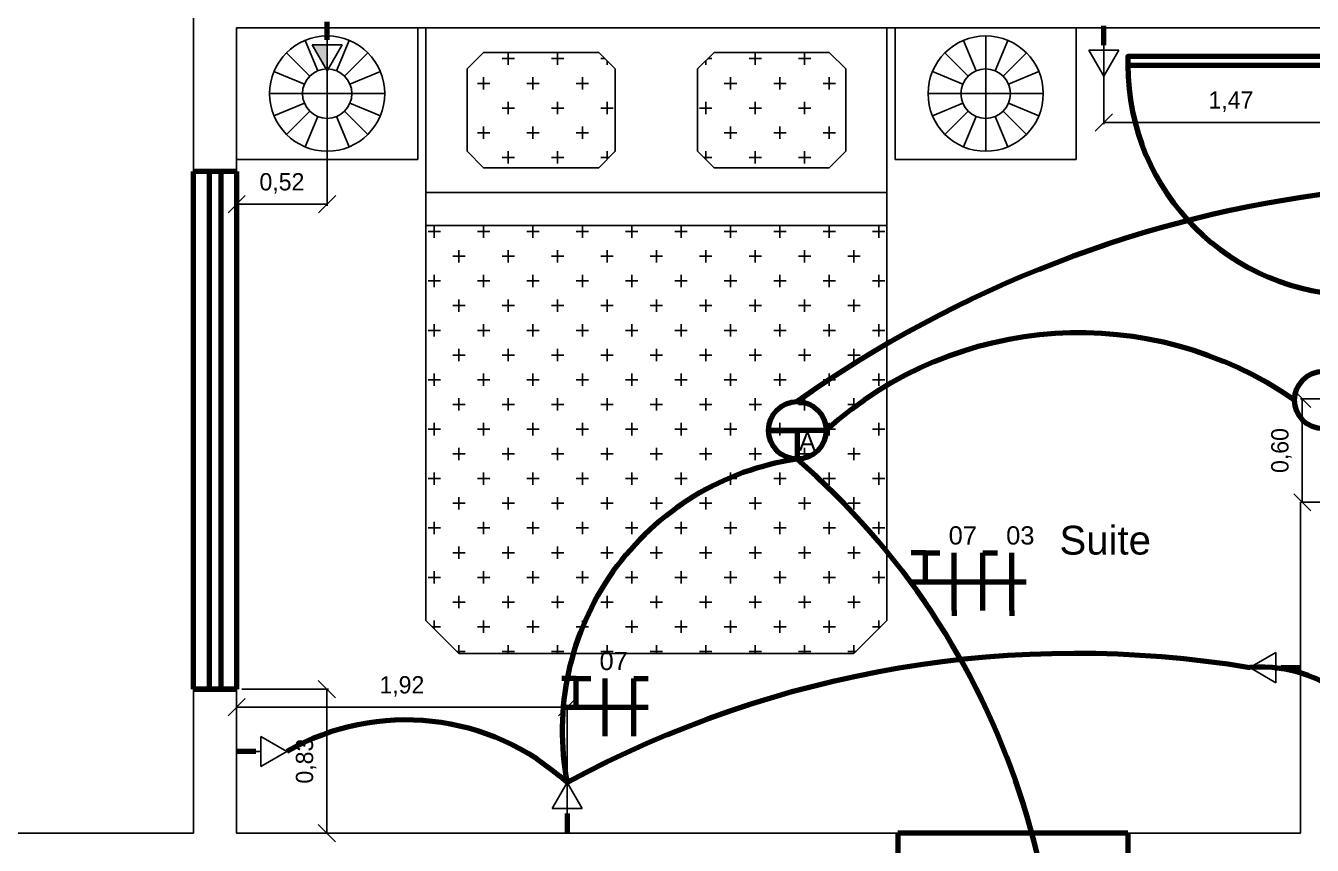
# Model space of a CAD drawing. Header units: millimetres. Extents: x 396 to 499, y 2220 to 2260.
# Drawn here: x 468.06 to 475.52, y 2247.38 to 2252.13 of the extents above; entities that cross this region are included whole.
import ezdxf

# ---------------------------------------------------------------- set-up
doc = ezdxf.new("R2010")
doc.units = ezdxf.units.MM
for name, color, linetype in [('Cotas_', 3, 'Continuous'), ('Elétrica', 1, 'Continuous'), ('Fiação', 6, 'Continuous'), ('Janelas', 5, 'Continuous'), ('LEGENDAS', 7, 'Continuous'), ('MOBILIA', 254, 'Continuous'), ('Paredes', 2, 'Continuous'), ('Portas', 4, 'Continuous'), ('Texto', 3, 'Continuous')]:
    doc.layers.add(name, color=color, linetype=linetype)
doc.styles.add('Annotative', font='txt')
doc.styles.get("Standard").update_dxf_attribs({"font": 'arial.ttf'})
doc.dimstyles.new('Cópia de Cotas internas', dxfattribs={"dimtxt": 0.1, "dimasz": 0.1, "dimexe": 0.01, "dimexo": 0.03, "dimgap": 0.0625, "dimtad": 1, "dimzin": 1, "dimtxsty": 'Annotative', "dimblk": 'OBLIQUE', "dimcen": 2.5, "dimadec": 0, "dimazin": 0, "dimtfac": 1, "dimtmove": 0, "dimatfit": 3, "dimfxl": 1, "dimarcsym": 0})

# ---------------------------------------------------------------- blocks, each defined once
blk = doc.blocks.new('*X0')
at = {"color": 0}
for p, q in [((180, 360), (183.75, 360)), ((181.875, 358.125), (181.875, 361.875)), ((195, 360), (198.75, 360)), ((196.875, 358.125), (196.875, 361.875)), ((210, 360), (213.75, 360)), ((211.875, 358.125), (211.875, 361.875)), ((225, 360), (228.75, 360)), ((226.875, 358.125), (226.875, 361.875)), ((240, 360), (243.75, 360)), ((241.875, 358.125), (241.875, 361.875)), ((255, 360), (258.75, 360)), ((256.875, 358.125), (256.875, 361.875)), ((270, 360), (273.75, 360)), ((271.875, 358.125), (271.875, 361.875)), ((285, 360), (288.75, 360)), ((286.875, 358.125), (286.875, 361.875)), ((300, 360), (302.5, 360)), ((301.875, 358.125), (301.875, 360.625)), ((187.5, 352.5), (191.25, 352.5)), ((189.375, 350.625), (189.375, 354.375)), ((202.5, 352.5), (206.25, 352.5)), ((204.375, 350.625), (204.375, 354.375)), ((217.5, 352.5), (221.25, 352.5)), ((219.375, 350.625), (219.375, 354.375)), ((232.5, 352.5), (236.25, 352.5)), ((234.375, 350.625), (234.375, 354.375)), ((247.5, 352.5), (251.25, 352.5)), ((249.375, 350.625), (249.375, 354.375)), ((262.5, 352.5), (266.25, 352.5)), ((264.375, 350.625), (264.375, 354.375)), ((277.5, 352.5), (281.25, 352.5)), ((279.375, 350.625), (279.375, 354.375)), ((292.5, 352.5), (296.25, 352.5)), ((294.375, 350.625), (294.375, 354.375)), ((307.5, 352.5), (310, 352.5)), ((309.375, 350.625), (309.375, 353.125)), ((135, 345), (138.75, 345)), ((136.875, 343.125), (136.875, 346.875)), ((150, 345), (153.75, 345)), ((151.875, 343.125), (151.875, 346.875)), ((180, 345), (183.75, 345)), ((181.875, 343.125), (181.875, 346.875)), ((195, 345), (198.75, 345)), ((196.875, 343.125), (196.875, 346.875)), ((210, 345), (213.75, 345)), ((211.875, 343.125), (211.875, 346.875)), ((225, 345), (228.75, 345)), ((226.875, 343.125), (226.875, 346.875)), ((240, 345), (243.75, 345)), ((241.875, 343.125), (241.875, 346.875)), ((255, 345), (258.75, 345)), ((256.875, 343.125), (256.875, 346.875)), ((270, 345), (273.75, 345)), ((271.875, 343.125), (271.875, 346.875)), ((285, 345), (288.75, 345)), ((286.875, 343.125), (286.875, 346.875)), ((300, 345), (303.75, 345)), ((301.875, 343.125), (301.875, 346.875)), ((127.5, 337.5), (131.25, 337.5)), ((129.375, 335.625), (129.375, 339.375)), ((142.5, 337.5), (146.25, 337.5)), ((144.375, 335.625), (144.375, 339.375)), ((157.5, 337.5), (161.25, 337.5)), ((159.375, 335.625), (159.375, 339.375)), ((187.5, 337.5), (191.25, 337.5)), ((189.375, 335.625), (189.375, 339.375)), ((202.5, 337.5), (206.25, 337.5)), ((204.375, 335.625), (204.375, 339.375)), ((217.5, 337.5), (221.25, 337.5)), ((219.375, 335.625), (219.375, 339.375)), ((232.5, 337.5), (236.25, 337.5)), ((234.375, 335.625), (234.375, 339.375)), ((247.5, 337.5), (251.25, 337.5)), ((249.375, 335.625), (249.375, 339.375)), ((262.5, 337.5), (266.25, 337.5)), ((264.375, 335.625), (264.375, 339.375)), ((277.5, 337.5), (281.25, 337.5)), ((279.375, 335.625), (279.375, 339.375)), ((292.5, 337.5), (296.25, 337.5)), ((294.375, 335.625), (294.375, 339.375)), ((307.5, 337.5), (310, 337.5)), ((309.375, 335.625), (309.375, 339.375)), ((135, 330), (138.75, 330)), ((136.875, 328.125), (136.875, 331.875)), ((150, 330), (153.75, 330)), ((151.875, 328.125), (151.875, 331.875)), ((180, 330), (183.75, 330)), ((181.875, 328.125), (181.875, 331.875)), ((195, 330), (198.75, 330)), ((196.875, 328.125), (196.875, 331.875)), ((210, 330), (213.75, 330)), ((211.875, 328.125), (211.875, 331.875)), ((225, 330), (228.75, 330)), ((226.875, 328.125), (226.875, 331.875)), ((240, 330), (243.75, 330)), ((241.875, 328.125), (241.875, 331.875)), ((255, 330), (258.75, 330)), ((256.875, 328.125), (256.875, 331.875)), ((270, 330), (273.75, 330)), ((271.875, 328.125), (271.875, 331.875)), ((285, 330), (288.75, 330)), ((286.875, 328.125), (286.875, 331.875)), ((300, 330), (303.75, 330)), ((301.875, 328.125), (301.875, 331.875)), ((129.375, 320.625), (129.375, 324.375)), ((144.375, 320.625), (144.375, 324.375)), ((159.375, 320.625), (159.375, 324.375)), ((189.375, 320.625), (189.375, 324.375)), ((204.375, 320.625), (204.375, 324.375)), ((219.375, 320.625), (219.375, 324.375)), ((234.375, 320.625), (234.375, 324.375)), ((249.375, 320.625), (249.375, 324.375)), ((264.375, 320.625), (264.375, 324.375)), ((279.375, 320.625), (279.375, 324.375)), ((294.375, 320.625), (294.375, 324.375)), ((309.375, 320.625), (309.375, 324.375)), ((127.5, 322.5), (131.25, 322.5)), ((142.5, 322.5), (146.25, 322.5)), ((157.5, 322.5), (161.25, 322.5)), ((187.5, 322.5), (191.25, 322.5)), ((202.5, 322.5), (206.25, 322.5)), ((217.5, 322.5), (221.25, 322.5)), ((232.5, 322.5), (236.25, 322.5)), ((247.5, 322.5), (251.25, 322.5)), ((262.5, 322.5), (266.25, 322.5)), ((277.5, 322.5), (281.25, 322.5)), ((292.5, 322.5), (296.25, 322.5)), ((307.5, 322.5), (310, 322.5)), ((136.875, 313.125), (136.875, 316.875)), ((151.875, 313.125), (151.875, 316.875)), ((181.875, 313.125), (181.875, 316.875)), ((196.875, 313.125), (196.875, 316.875)), ((211.875, 313.125), (211.875, 316.875)), ((226.875, 313.125), (226.875, 316.875)), ((241.875, 313.125), (241.875, 316.875)), ((256.875, 313.125), (256.875, 316.875)), ((271.875, 313.125), (271.875, 316.875)), ((286.875, 313.125), (286.875, 316.875)), ((301.875, 313.125), (301.875, 316.875)), ((135, 315), (138.75, 315)), ((150, 315), (153.75, 315)), ((180, 315), (183.75, 315)), ((195, 315), (198.75, 315)), ((210, 315), (213.75, 315)), ((225, 315), (228.75, 315)), ((240, 315), (243.75, 315)), ((255, 315), (258.75, 315)), ((270, 315), (273.75, 315)), ((285, 315), (288.75, 315)), ((300, 315), (303.75, 315)), ((129.375, 308.125), (129.375, 309.375)), ((144.375, 305.625), (144.375, 309.375)), ((159.375, 306.875), (159.375, 309.375)), ((189.375, 305.625), (189.375, 309.375)), ((204.375, 305.625), (204.375, 309.375)), ((219.375, 305.625), (219.375, 309.375)), ((234.375, 305.625), (234.375, 309.375)), ((249.375, 305.625), (249.375, 309.375)), ((264.375, 305.625), (264.375, 309.375)), ((279.375, 305.625), (279.375, 309.375)), ((294.375, 305.625), (294.375, 309.375)), ((309.375, 305.625), (309.375, 309.375)), ((130, 307.5), (131.25, 307.5)), ((142.5, 307.5), (146.25, 307.5)), ((157.5, 307.5), (160, 307.5)), ((187.5, 307.5), (191.25, 307.5)), ((202.5, 307.5), (206.25, 307.5)), ((217.5, 307.5), (221.25, 307.5)), ((232.5, 307.5), (236.25, 307.5)), ((247.5, 307.5), (251.25, 307.5)), ((262.5, 307.5), (266.25, 307.5)), ((277.5, 307.5), (281.25, 307.5)), ((292.5, 307.5), (296.25, 307.5)), ((307.5, 307.5), (310, 307.5)), ((181.875, 298.125), (181.875, 301.875)), ((196.875, 298.125), (196.875, 301.875)), ((211.875, 298.125), (211.875, 301.875)), ((226.875, 298.125), (226.875, 301.875)), ((241.875, 298.125), (241.875, 301.875)), ((256.875, 298.125), (256.875, 301.875)), ((271.875, 298.125), (271.875, 301.875)), ((286.875, 298.125), (286.875, 301.875)), ((301.875, 298.125), (301.875, 301.875)), ((180, 300), (183.75, 300)), ((195, 300), (198.75, 300)), ((210, 300), (213.75, 300)), ((225, 300), (228.75, 300)), ((240, 300), (243.75, 300)), ((255, 300), (258.75, 300)), ((270, 300), (273.75, 300)), ((285, 300), (288.75, 300)), ((300, 300), (303.75, 300)), ((189.375, 290.625), (189.375, 294.375)), ((204.375, 290.625), (204.375, 294.375)), ((219.375, 290.625), (219.375, 294.375)), ((234.375, 290.625), (234.375, 294.375)), ((249.375, 290.625), (249.375, 294.375)), ((264.375, 290.625), (264.375, 294.375)), ((279.375, 290.625), (279.375, 294.375)), ((294.375, 290.625), (294.375, 294.375)), ((309.375, 290.625), (309.375, 294.375)), ((187.5, 292.5), (191.25, 292.5)), ((202.5, 292.5), (206.25, 292.5)), ((217.5, 292.5), (221.25, 292.5)), ((232.5, 292.5), (236.25, 292.5)), ((247.5, 292.5), (251.25, 292.5)), ((262.5, 292.5), (266.25, 292.5)), ((277.5, 292.5), (281.25, 292.5)), ((292.5, 292.5), (296.25, 292.5)), ((307.5, 292.5), (310, 292.5)), ((181.875, 283.125), (181.875, 286.875)), ((196.875, 283.125), (196.875, 286.875)), ((211.875, 283.125), (211.875, 286.875)), ((226.875, 283.125), (226.875, 286.875)), ((241.875, 283.125), (241.875, 286.875)), ((256.875, 283.125), (256.875, 286.875)), ((271.875, 283.125), (271.875, 286.875)), ((286.875, 283.125), (286.875, 286.875)), ((301.875, 283.125), (301.875, 286.875)), ((180, 285), (183.75, 285)), ((195, 285), (198.75, 285)), ((210, 285), (213.75, 285)), ((225, 285), (228.75, 285)), ((240, 285), (243.75, 285)), ((255, 285), (258.75, 285)), ((270, 285), (273.75, 285)), ((285, 285), (288.75, 285)), ((300, 285), (303.75, 285)), ((130, 277.5), (131.25, 277.5)), ((142.5, 277.5), (146.25, 277.5)), ((144.375, 275.625), (144.375, 279.375)), ((157.5, 277.5), (160, 277.5)), ((159.375, 275.625), (159.375, 278.125)), ((187.5, 277.5), (191.25, 277.5)), ((189.375, 275.625), (189.375, 279.375)), ((202.5, 277.5), (206.25, 277.5)), ((204.375, 275.625), (204.375, 279.375)), ((217.5, 277.5), (221.25, 277.5)), ((219.375, 275.625), (219.375, 279.375)), ((232.5, 277.5), (236.25, 277.5)), ((234.375, 275.625), (234.375, 279.375)), ((247.5, 277.5), (251.25, 277.5)), ((249.375, 275.625), (249.375, 279.375)), ((262.5, 277.5), (266.25, 277.5)), ((264.375, 275.625), (264.375, 279.375)), ((277.5, 277.5), (281.25, 277.5)), ((279.375, 275.625), (279.375, 279.375)), ((292.5, 277.5), (296.25, 277.5)), ((294.375, 275.625), (294.375, 279.375)), ((307.5, 277.5), (310, 277.5)), ((309.375, 275.625), (309.375, 279.375)), ((129.375, 275.625), (129.375, 276.875)), ((135, 270), (138.75, 270)), ((136.875, 268.125), (136.875, 271.875)), ((150, 270), (153.75, 270)), ((151.875, 268.125), (151.875, 271.875)), ((180, 270), (183.75, 270)), ((181.875, 268.125), (181.875, 271.875)), ((195, 270), (198.75, 270)), ((196.875, 268.125), (196.875, 271.875)), ((210, 270), (213.75, 270)), ((211.875, 268.125), (211.875, 271.875)), ((225, 270), (228.75, 270)), ((226.875, 268.125), (226.875, 271.875)), ((240, 270), (243.75, 270)), ((241.875, 268.125), (241.875, 271.875)), ((255, 270), (258.75, 270)), ((256.875, 268.125), (256.875, 271.875)), ((270, 270), (273.75, 270)), ((271.875, 268.125), (271.875, 271.875)), ((285, 270), (288.75, 270)), ((286.875, 268.125), (286.875, 271.875)), ((300, 270), (303.75, 270)), ((301.875, 268.125), (301.875, 271.875)), ((127.5, 262.5), (131.25, 262.5)), ((129.375, 260.625), (129.375, 264.375)), ((142.5, 262.5), (146.25, 262.5)), ((144.375, 260.625), (144.375, 264.375)), ((157.5, 262.5), (161.25, 262.5)), ((159.375, 260.625), (159.375, 264.375)), ((187.5, 262.5), (191.25, 262.5)), ((189.375, 260.625), (189.375, 264.375)), ((202.5, 262.5), (206.25, 262.5)), ((204.375, 260.625), (204.375, 264.375)), ((217.5, 262.5), (221.25, 262.5)), ((219.375, 260.625), (219.375, 264.375)), ((232.5, 262.5), (236.25, 262.5)), ((234.375, 260.625), (234.375, 264.375)), ((247.5, 262.5), (251.25, 262.5)), ((249.375, 260.625), (249.375, 264.375)), ((262.5, 262.5), (266.25, 262.5)), ((264.375, 260.625), (264.375, 264.375)), ((277.5, 262.5), (281.25, 262.5)), ((279.375, 260.625), (279.375, 264.375)), ((292.5, 262.5), (296.25, 262.5)), ((294.375, 260.625), (294.375, 264.375)), ((307.5, 262.5), (310, 262.5)), ((309.375, 260.625), (309.375, 264.375)), ((135, 255), (138.75, 255)), ((136.875, 253.125), (136.875, 256.875)), ((150, 255), (153.75, 255)), ((151.875, 253.125), (151.875, 256.875)), ((180, 255), (183.75, 255)), ((181.875, 253.125), (181.875, 256.875)), ((195, 255), (198.75, 255)), ((196.875, 253.125), (196.875, 256.875)), ((210, 255), (213.75, 255)), ((211.875, 253.125), (211.875, 256.875)), ((225, 255), (228.75, 255)), ((226.875, 253.125), (226.875, 256.875)), ((240, 255), (243.75, 255)), ((241.875, 253.125), (241.875, 256.875)), ((255, 255), (258.75, 255)), ((256.875, 253.125), (256.875, 256.875)), ((270, 255), (273.75, 255)), ((271.875, 253.125), (271.875, 256.875)), ((285, 255), (288.75, 255)), ((286.875, 253.125), (286.875, 256.875)), ((300, 255), (303.75, 255)), ((301.875, 253.125), (301.875, 256.875)), ((127.5, 247.5), (131.25, 247.5)), ((129.375, 245.625), (129.375, 249.375)), ((142.5, 247.5), (146.25, 247.5)), ((144.375, 245.625), (144.375, 249.375)), ((157.5, 247.5), (161.25, 247.5)), ((159.375, 245.625), (159.375, 249.375)), ((187.5, 247.5), (191.25, 247.5)), ((189.375, 245.625), (189.375, 249.375)), ((202.5, 247.5), (206.25, 247.5)), ((204.375, 245.625), (204.375, 249.375)), ((217.5, 247.5), (221.25, 247.5)), ((219.375, 245.625), (219.375, 249.375)), ((232.5, 247.5), (236.25, 247.5)), ((234.375, 245.625), (234.375, 249.375)), ((247.5, 247.5), (251.25, 247.5)), ((249.375, 245.625), (249.375, 249.375)), ((262.5, 247.5), (266.25, 247.5)), ((264.375, 245.625), (264.375, 249.375)), ((277.5, 247.5), (281.25, 247.5)), ((279.375, 245.625), (279.375, 249.375)), ((292.5, 247.5), (296.25, 247.5)), ((294.375, 245.625), (294.375, 249.375)), ((307.5, 247.5), (310, 247.5)), ((309.375, 245.625), (309.375, 249.375)), ((135, 240), (138.75, 240)), ((136.875, 238.125), (136.875, 241.875)), ((150, 240), (153.75, 240)), ((151.875, 238.125), (151.875, 241.875)), ((180, 240), (183.75, 240)), ((181.875, 238.125), (181.875, 241.875)), ((195, 240), (198.75, 240)), ((196.875, 238.125), (196.875, 241.875)), ((210, 240), (213.75, 240)), ((211.875, 238.125), (211.875, 241.875)), ((225, 240), (228.75, 240)), ((226.875, 238.125), (226.875, 241.875)), ((240, 240), (243.75, 240)), ((241.875, 238.125), (241.875, 241.875)), ((255, 240), (258.75, 240)), ((256.875, 238.125), (256.875, 241.875)), ((270, 240), (273.75, 240)), ((271.875, 238.125), (271.875, 241.875)), ((285, 240), (288.75, 240)), ((286.875, 238.125), (286.875, 241.875)), ((300, 240), (303.75, 240)), ((301.875, 238.125), (301.875, 241.875)), ((187.5, 232.5), (191.25, 232.5)), ((189.375, 230.625), (189.375, 234.375)), ((202.5, 232.5), (206.25, 232.5)), ((204.375, 230.625), (204.375, 234.375)), ((217.5, 232.5), (221.25, 232.5)), ((219.375, 230.625), (219.375, 234.375)), ((232.5, 232.5), (236.25, 232.5)), ((234.375, 230.625), (234.375, 234.375)), ((247.5, 232.5), (251.25, 232.5)), ((249.375, 230.625), (249.375, 234.375)), ((262.5, 232.5), (266.25, 232.5)), ((264.375, 230.625), (264.375, 234.375)), ((277.5, 232.5), (281.25, 232.5)), ((279.375, 230.625), (279.375, 234.375)), ((292.5, 232.5), (296.25, 232.5)), ((294.375, 230.625), (294.375, 234.375)), ((307.5, 232.5), (310, 232.5)), ((309.375, 231.875), (309.375, 234.375)), ((181.875, 223.125), (181.875, 226.875)), ((196.875, 223.125), (196.875, 226.875)), ((211.875, 223.125), (211.875, 226.875)), ((226.875, 223.125), (226.875, 226.875)), ((241.875, 223.125), (241.875, 226.875)), ((256.875, 223.125), (256.875, 226.875)), ((271.875, 223.125), (271.875, 226.875)), ((286.875, 223.125), (286.875, 226.875)), ((301.875, 224.375), (301.875, 226.875)), ((180, 225), (183.75, 225)), ((195, 225), (198.75, 225)), ((210, 225), (213.75, 225)), ((225, 225), (228.75, 225)), ((240, 225), (243.75, 225)), ((255, 225), (258.75, 225)), ((270, 225), (273.75, 225)), ((285, 225), (288.75, 225)), ((300, 225), (302.5, 225))]:
    blk.add_line(p, q, dxfattribs=at)
blk = doc.blocks.new('A$Cd86006e1')
at = {"layer": 'MOBILIA'}
for p, q in [((40, 255), (0, 255)), ((0, 255), (0, 200)), ((40, 200), (40, 255)), ((17.13, 234.43), (13.3, 243.67)), ((20, 235), (20, 245)), ((22.87, 234.43), (26.7, 243.67)), ((14.7, 232.8), (7.63, 239.87)), ((25.3, 232.8), (32.37, 239.87)), ((20, 235), (20, 220)), ((13.07, 230.37), (3.83, 234.2)), ((26.93, 230.37), (36.17, 234.2)), ((12.5, 227.5), (2.5, 227.5)), ((12.5, 227.5), (27.5, 227.5)), ((27.5, 227.5), (37.5, 227.5)), ((13.07, 224.63), (3.83, 220.8)), ((26.93, 224.63), (36.17, 220.8)), ((14.7, 222.2), (7.63, 215.13)), ((17.13, 220.57), (13.3, 211.33)), ((20, 220), (20, 210)), ((22.87, 220.57), (26.7, 211.33)), ((25.3, 222.2), (32.37, 215.13)), ((0, 200), (40, 200)), ((0, 197.5), (0, 57.5)), ((0, 197.5), (60, 197.5)), ((50, 57.5), (50, 197.5)), ((60, 57.5), (60, 197.5)), ((60, 197.5), (180, 197.5)), ((190, 187.5), (180, 197.5)), ((190, 67.5), (190, 187.5)), ((180, 57.5), (190, 67.5)), ((60, 57.5), (0, 57.5)), ((0, 55), (0, 0)), ((40, 55), (0, 55)), ((40, 0), (40, 55)), ((180, 57.5), (60, 57.5)), ((17.13, 34.43), (13.3, 43.67)), ((20, 35), (20, 45)), ((22.87, 34.43), (26.7, 43.67)), ((14.7, 32.8), (7.63, 39.87)), ((25.3, 32.8), (32.37, 39.87)), ((13.07, 30.37), (3.83, 34.2)), ((20, 35), (20, 20)), ((26.93, 30.37), (36.17, 34.2)), ((12.5, 27.5), (2.5, 27.5)), ((12.5, 27.5), (27.5, 27.5)), ((27.5, 27.5), (37.5, 27.5)), ((13.07, 24.63), (3.83, 20.8)), ((26.93, 24.63), (36.17, 20.8)), ((14.7, 22.2), (7.63, 15.13)), ((17.13, 20.57), (13.3, 11.33)), ((20, 20), (20, 10)), ((22.87, 20.57), (26.7, 11.33)), ((25.3, 22.2), (32.37, 15.13)), ((0, 0), (40, 0))]:
    blk.add_line(p, q, dxfattribs=at)
for points in [[(7.5, 180), (7.5, 145), (12.5, 140), (37.5, 140), (42.5, 145), (42.5, 180), (37.5, 185), (12.5, 185)], [(7.5, 110), (7.5, 75), (12.5, 70), (37.5, 70), (42.5, 75), (42.5, 110), (37.5, 115), (12.5, 115)]]:
    blk.add_lwpolyline(points, close=True, dxfattribs=at)
for centre, radius in [((20, 227.5), 17.5), ((20, 227.5), 7.5), ((20, 27.5), 17.5), ((20, 27.5), 7.5)]:
    blk.add_circle(centre, radius, dxfattribs=at)
blk.add_blockref('*X0', (-120, -165), dxfattribs=at)
blk = doc.blocks.new('A$C8be09573')
at = {"layer": 'LEGENDAS', "color": 1}
for p, q in [((0, 0.108), (-0.0523, 0.0174)), ((-0.0523, 0.0174), (0, 0.108)), ((0, 0.108), (-0.0523, 0.0174)), ((0.0523, 0.0174), (0, 0.108)), ((-0.0523, 0.0174), (0.0523, 0.0174)), ((0, 0.0174), (0, 0))]:
    blk.add_line(p, q, dxfattribs=at)
blk = doc.blocks.new('A$Cccb36292')
at = {"layer": 'LEGENDAS', "color": 1}
for p, q in [((0, 0.108), (-0.0523, 0.0174)), ((0, 0.108), (-0.0523, 0.0174)), ((-0.0523, 0.0174), (0, 0.108)), ((0.0523, 0.0174), (0, 0.108)), ((0, 0.0174), (0, 0.108)), ((-0.0523, 0.0174), (0.0523, 0.0174)), ((0, 0.0174), (0, 0))]:
    blk.add_line(p, q, dxfattribs=at)
blk.add_solid([(0, 0.0174), (0.0523, 0.0174), (0, 0.108)], dxfattribs=at)
blk = doc.blocks.new('_Oblique')
at = {"color": 0, "linetype": 'ByBlock', "lineweight": -2}
blk.add_line((-0.5, -0.5), (0.5, 0.5), dxfattribs=at)
blk = doc.blocks.new('*D77')
at = {"layer": 'Cotas_', "color": 0, "lineweight": -2, "ltscale": 0.1, "transparency": 16777216}
for p, q in [((475.7564, 2249.9634), (475.4541, 2249.9634)), ((475.4641, 2249.3634), (475.4641, 2249.9634)), ((475.7564, 2249.3634), (475.4541, 2249.3634))]:
    blk.add_line(p, q, dxfattribs=at)
at = {"layer": 'Defpoints', "color": 0, "lineweight": 100, "ltscale": 0.1, "transparency": 16777216}
for p in [(475.4641, 2249.9634), (475.7864, 2249.9634), (475.7864, 2249.3634)]:
    blk.add_point(p, dxfattribs=at)
at = {"layer": 'Cotas_', "color": 0, "lineweight": -2, "ltscale": 0.1, "transparency": 16777216, "xscale": 0.1, "yscale": 0.1, "zscale": 0.1}
for p, rotation in [((475.4641, 2249.9634), 90), ((475.4641, 2249.3634), 270)]:
    blk.add_blockref('_Oblique', p, dxfattribs=dict(at, rotation=rotation))
at = {"layer": 'Cotas_', "color": 0, "lineweight": 100, "ltscale": 0.1, "transparency": 16777216, "insert": (475.3432, 2249.6634), "char_height": 0.1, "attachment_point": 5, "rotation": 90, "style": 'Annotative'}
blk.add_mtext('0,60', dxfattribs=at)
blk = doc.blocks.new('*D78')
at = {"layer": 'Cotas_', "color": 0, "lineweight": -2, "ltscale": 0.1, "transparency": 16777216}
for p, q in [((469.2864, 2247.4767), (469.2864, 2248.1856)), ((469.2864, 2248.1756), (471.2022, 2248.1756)), ((471.2022, 2247.4767), (471.2022, 2248.1856))]:
    blk.add_line(p, q, dxfattribs=at)
at = {"layer": 'Defpoints', "color": 0, "lineweight": 100, "ltscale": 0.1, "transparency": 16777216}
for p in [(471.2022, 2248.1756), (469.2864, 2247.4467), (471.2022, 2247.4467)]:
    blk.add_point(p, dxfattribs=at)
at = {"layer": 'Cotas_', "color": 0, "lineweight": -2, "ltscale": 0.1, "transparency": 16777216, "xscale": 0.1, "yscale": 0.1, "zscale": 0.1, "rotation": 180}
blk.add_blockref('_Oblique', (469.2864, 2248.1756), dxfattribs=at)
at = {"layer": 'Cotas_', "color": 0, "lineweight": -2, "ltscale": 0.1, "transparency": 16777216, "xscale": 0.1, "yscale": 0.1, "zscale": 0.1}
blk.add_blockref('_Oblique', (471.2022, 2248.1756), dxfattribs=at)
at = {"layer": 'Cotas_', "color": 0, "lineweight": 100, "ltscale": 0.1, "transparency": 16777216, "insert": (470.2443, 2248.2964), "char_height": 0.1, "attachment_point": 5, "style": 'Annotative'}
blk.add_mtext('1,92', dxfattribs=at)
blk = doc.blocks.new('*D79')
at = {"layer": 'Cotas_', "color": 0, "lineweight": -2, "ltscale": 0.1, "transparency": 16777216}
for p, q in [((469.3164, 2248.2801), (469.8197, 2248.2801)), ((469.8097, 2247.4467), (469.8097, 2248.2801)), ((469.3164, 2247.4467), (469.8197, 2247.4467))]:
    blk.add_line(p, q, dxfattribs=at)
at = {"layer": 'Defpoints', "color": 0, "lineweight": 100, "ltscale": 0.1, "transparency": 16777216}
for p in [(469.2864, 2248.2801), (469.8097, 2248.2801), (469.2864, 2247.4467)]:
    blk.add_point(p, dxfattribs=at)
at = {"layer": 'Cotas_', "color": 0, "lineweight": -2, "ltscale": 0.1, "transparency": 16777216, "xscale": 0.1, "yscale": 0.1, "zscale": 0.1}
for p, rotation in [((469.8097, 2248.2801), 90), ((469.8097, 2247.4467), 270)]:
    blk.add_blockref('_Oblique', p, dxfattribs=dict(at, rotation=rotation))
at = {"layer": 'Cotas_', "color": 0, "lineweight": 100, "ltscale": 0.1, "transparency": 16777216, "insert": (469.6889, 2247.8634), "char_height": 0.1, "attachment_point": 5, "rotation": 90, "style": 'Annotative'}
blk.add_mtext('0,83', dxfattribs=at)
blk = doc.blocks.new('*D115')
at = {"layer": 'Cotas_', "color": 0, "lineweight": -2, "ltscale": 0.1, "transparency": 16777216}
for p, q in [((474.3138, 2252.0834), (474.3138, 2251.5542)), ((475.7864, 2252.0834), (475.7864, 2251.5542)), ((475.7864, 2251.5642), (474.3138, 2251.5642))]:
    blk.add_line(p, q, dxfattribs=at)
at = {"layer": 'Defpoints', "color": 0, "lineweight": 100, "ltscale": 0.1, "transparency": 16777216}
for p in [(474.3138, 2252.1134), (475.7864, 2252.1134), (474.3138, 2251.5642)]:
    blk.add_point(p, dxfattribs=at)
at = {"layer": 'Cotas_', "color": 0, "lineweight": -2, "ltscale": 0.1, "transparency": 16777216, "xscale": 0.1, "yscale": 0.1, "zscale": 0.1, "rotation": 180}
blk.add_blockref('_Oblique', (474.3138, 2251.5642), dxfattribs=at)
at = {"layer": 'Cotas_', "color": 0, "lineweight": -2, "ltscale": 0.1, "transparency": 16777216, "xscale": 0.1, "yscale": 0.1, "zscale": 0.1}
blk.add_blockref('_Oblique', (475.7864, 2251.5642), dxfattribs=at)
at = {"layer": 'Cotas_', "color": 0, "lineweight": 100, "ltscale": 0.1, "transparency": 16777216, "insert": (475.0501, 2251.6851), "char_height": 0.1, "attachment_point": 5, "style": 'Annotative'}
blk.add_mtext('1,47', dxfattribs=at)
blk = doc.blocks.new('*D116')
at = {"layer": 'Cotas_', "color": 0, "lineweight": -2, "ltscale": 0.1, "transparency": 16777216}
for p, q in [((469.2864, 2252.0834), (469.2864, 2251.0806)), ((469.8113, 2252.0662), (469.8113, 2251.0806)), ((469.2864, 2251.0906), (469.8113, 2251.0906))]:
    blk.add_line(p, q, dxfattribs=at)
at = {"layer": 'Defpoints', "color": 0, "lineweight": 100, "ltscale": 0.1, "transparency": 16777216}
for p in [(469.2864, 2252.1134), (469.8113, 2252.0962), (469.8113, 2251.0906)]:
    blk.add_point(p, dxfattribs=at)
at = {"layer": 'Cotas_', "color": 0, "lineweight": -2, "ltscale": 0.1, "transparency": 16777216, "xscale": 0.1, "yscale": 0.1, "zscale": 0.1, "rotation": 180}
blk.add_blockref('_Oblique', (469.2864, 2251.0906), dxfattribs=at)
at = {"layer": 'Cotas_', "color": 0, "lineweight": -2, "ltscale": 0.1, "transparency": 16777216, "xscale": 0.1, "yscale": 0.1, "zscale": 0.1}
blk.add_blockref('_Oblique', (469.8113, 2251.0906), dxfattribs=at)
at = {"layer": 'Cotas_', "color": 0, "lineweight": 100, "ltscale": 0.1, "transparency": 16777216, "insert": (469.5489, 2251.2115), "char_height": 0.1, "attachment_point": 5, "style": 'Annotative'}
blk.add_mtext('0,52', dxfattribs=at)

msp = doc.modelspace()

# ---------------------------------------------------------------- linework, layer by layer
at = {"layer": 'Elétrica', "lineweight": 100, "ltscale": 0.1}
for p, q in [((469.8113, 2252.0439), (469.8113, 2252.1484)), ((474.3138, 2252.0129), (474.3138, 2252.1251)), ((472.7031, 2249.7801), (472.3698, 2249.7801)), ((472.3698, 2249.7801), (472.5364, 2249.7801)), ((472.5364, 2249.7801), (472.5364, 2249.6134)), ((475.34, 2248.4051), (475.4522, 2248.4051)), ((469.3978, 2247.9192), (469.2856, 2247.9192)), ((471.2022, 2247.559), (471.2022, 2247.4467))]:
    msp.add_line(p, q, dxfattribs=at)
for centre in [(475.586, 2249.9557), (472.5364, 2249.7801)]:
    msp.add_circle(centre, 0.1667, dxfattribs=at)
for centre, radius, start, end in [((476.4986, 2244.3628), 6.8468, 68.61875, 125.35823), ((474.1721, 2248.1545), 2.191, 55.29874, 132.10189), ((472.7635, 2248.0397), 1.59, 98.21048, 190.90305), ((469.6454, 2246.2886), 4.406, 347.87838, 48.99151), ((474.1524, 2242.3006), 6.187, 80.62771, 118.47896), ((475.2291, 2247.636), 0.7722, 352.90656, 95.13606), ((470.2665, 2246.7162), 1.3862, 47.54596, 119.78962)]:
    msp.add_arc(centre, radius, start, end, dxfattribs=at)
at = {"layer": 'Fiação', "lineweight": 100, "ltscale": 0.1}
for p, q in [((473.2796, 2249.0699), (473.1963, 2249.0699)), ((473.2796, 2248.9032), (473.2796, 2249.0699)), ((473.2796, 2249.0699), (473.3629, 2249.0699)), ((473.4463, 2248.9032), (473.4463, 2249.0699)), ((473.6129, 2248.9032), (473.6129, 2249.0699)), ((473.6129, 2249.0699), (473.6963, 2249.0699)), ((473.7796, 2248.9032), (473.7796, 2249.0699)), ((473.1963, 2248.9032), (473.3629, 2248.9032)), ((473.3629, 2248.9032), (473.5296, 2248.9032)), ((473.4463, 2248.7366), (473.4463, 2248.9032)), ((473.5296, 2248.9032), (473.6963, 2248.9032)), ((473.6129, 2248.7366), (473.6129, 2248.9032)), ((473.6963, 2248.9032), (473.8629, 2248.9032)), ((473.7796, 2248.7366), (473.7796, 2248.9032)), ((473.4463, 2248.7366), (473.4463, 2248.7045)), ((473.7796, 2248.7366), (473.7796, 2248.7045)), ((471.2556, 2248.3423), (471.1723, 2248.3423)), ((471.2556, 2248.1756), (471.2556, 2248.3423)), ((471.2556, 2248.3423), (471.339, 2248.3423)), ((471.4223, 2248.1756), (471.4223, 2248.3423)), ((471.589, 2248.1756), (471.589, 2248.3423)), ((471.589, 2248.3423), (471.6723, 2248.3423)), ((471.1723, 2248.1756), (471.339, 2248.1756)), ((471.339, 2248.1756), (471.5056, 2248.1756)), ((471.4223, 2248.0089), (471.4223, 2248.1756)), ((471.5056, 2248.1756), (471.6723, 2248.1756)), ((471.589, 2248.0089), (471.589, 2248.1756))]:
    msp.add_line(p, q, dxfattribs=at)
at = {"layer": 'Janelas', "lineweight": 100, "ltscale": 0.1}
for p, q in [((469.0364, 2248.2801), (469.0364, 2251.2801)), ((469.1281, 2251.2801), (469.1281, 2248.2801)), ((469.1948, 2251.2801), (469.1948, 2248.2801)), ((469.2864, 2251.2801), (469.2864, 2248.2801)), ((469.2864, 2248.2801), (469.0364, 2248.2801))]:
    msp.add_line(p, q, dxfattribs=at)
at = {"layer": 'Janelas', "lineweight": 100, "ltscale": 0.05}
msp.add_line((469.2864, 2251.2801), (469.0364, 2251.2801), dxfattribs=at)
at = {"layer": 'Paredes'}
for p, q in [((469.0364, 2252.3634), (469.0364, 2251.2801)), ((475.7864, 2252.1134), (469.2864, 2252.1134)), ((469.2864, 2252.1134), (469.2864, 2251.2801)), ((475.4531, 2249.3634), (475.4531, 2247.4467)), ((475.7864, 2249.3634), (475.4531, 2249.3634)), ((469.0364, 2248.2801), (469.0364, 2247.4467)), ((469.2864, 2248.2801), (469.2864, 2247.4467)), ((469.0364, 2247.4467), (467.9531, 2247.4467)), ((473.1198, 2247.4467), (469.2864, 2247.4467)), ((475.4531, 2247.4467), (474.4531, 2247.4467))]:
    msp.add_line(p, q, dxfattribs=at)
at = {"layer": 'Paredes', "lineweight": 100, "ltscale": 0.1}
for points in [[(469.0364, 2248.2801), (469.2864, 2248.2801)], [(473.1198, 2247.4467), (473.1198, 2247.1967)]]:
    msp.add_lwpolyline(points, dxfattribs=at)
at = {"layer": 'Portas', "lineweight": 100, "ltscale": 0.1}
for p, q in [((474.4531, 2247.4467), (473.1198, 2247.4467)), ((473.1198, 2247.4467), (473.1198, 2247.1967))]:
    msp.add_line(p, q, dxfattribs=at)
msp.add_lwpolyline([(475.7864, 2251.9467), (474.4531, 2251.9467), (474.4531, 2251.8967), (475.7864, 2251.8967)], close=True, dxfattribs=at)
msp.add_lwpolyline([(474.4531, 2247.4467), (474.4531, 2247.1967)], dxfattribs=at)
msp.add_arc((475.7864, 2251.8967), 1.3333, 180, 270, dxfattribs=at)

# ---------------------------------------------------------------- block references
at = {"lineweight": 100, "ltscale": 0.1, "xscale": -0.01908664013104248, "yscale": 0.01908664013104248, "zscale": 0.01908664013104248, "rotation": 90.00000000000567}
msp.add_blockref('A$Cd86006e1', (474.1535, 2252.1134), dxfattribs=at)
at = {"layer": 'Fiação', "lineweight": 100, "ltscale": 0.1, "xscale": 1.666666666666667, "yscale": 1.666666666666667, "zscale": 1.666666666666667}
for name, p, rotation in [('A$Cccb36292', (469.8113, 2252.0439), 180), ('A$C8be09573', (474.3138, 2252.0129), 180), ('A$C8be09573', (475.34, 2248.4051), 89.99999999999999), ('A$C8be09573', (469.3978, 2247.9192), 270)]:
    msp.add_blockref(name, p, dxfattribs=dict(at, rotation=rotation))
msp.add_blockref('A$C8be09573', (471.2022, 2247.559), dxfattribs=at)

# ---------------------------------------------------------------- texts
at = {"layer": 'Fiação', "lineweight": 100, "ltscale": 0.1, "attachment_point": 1}
for s, insert, char_height in [('A', (472.5456, 2249.7682), 0.1056), ('07', (473.4141, 2249.2244), 0.10563), ('03', (473.7474, 2249.2244), 0.10563), ('07', (471.3901, 2248.4967), 0.10563)]:
    msp.add_mtext_dynamic_manual_height_columns(s, width=0.009242, gutter_width=0.5281, heights=[0], dxfattribs=dict(at, insert=insert, char_height=char_height))
at = {"layer": 'Texto', "lineweight": 100, "ltscale": 0.05, "insert": (474.0564, 2249.2272), "char_height": 0.16667, "attachment_point": 1}
msp.add_mtext_dynamic_manual_height_columns('Suite', width=1.628964, gutter_width=20.8333, heights=[0], dxfattribs=at)

# ---------------------------------------------------------------- dimensions: what is measured, and where the dimension line sits
at = {"layer": 'Cotas_', "lineweight": 100, "ltscale": 0.1}
for base, p1, p2, picture, middle in [((469.8113, 2251.0906), (469.2864, 2252.1134), (469.8113, 2252.0962), '*D116', (469.5489, 2251.2115)), ((474.3138, 2251.5642), (475.7864, 2252.1134), (474.3138, 2252.1134), '*D115', (475.0501, 2251.6851)), ((471.2022, 2248.1756), (469.2864, 2247.4467), (471.2022, 2247.4467), '*D78', (470.2443, 2248.2964))]:
    dim = msp.add_linear_dim(base=base, p1=p1, p2=p2, dimstyle='Cópia de Cotas internas', dxfattribs=at)
    dim.commit()
    dim.dimension.update_dxf_attribs({"geometry": picture, "text_midpoint": middle})
for base, p1, p2, picture, middle in [((475.4641, 2249.9634), (475.7864, 2249.3634), (475.7864, 2249.9634), '*D77', (475.3432, 2249.6634)), ((469.8097, 2248.2801), (469.2864, 2247.4467), (469.2864, 2248.2801), '*D79', (469.6889, 2247.8634))]:
    dim = msp.add_linear_dim(base=base, p1=p1, p2=p2, angle=90, dimstyle='Cópia de Cotas internas', dxfattribs=at)
    dim.commit()
    dim.dimension.update_dxf_attribs({"geometry": picture, "text_midpoint": middle})

doc.saveas('drawing.dxf')
